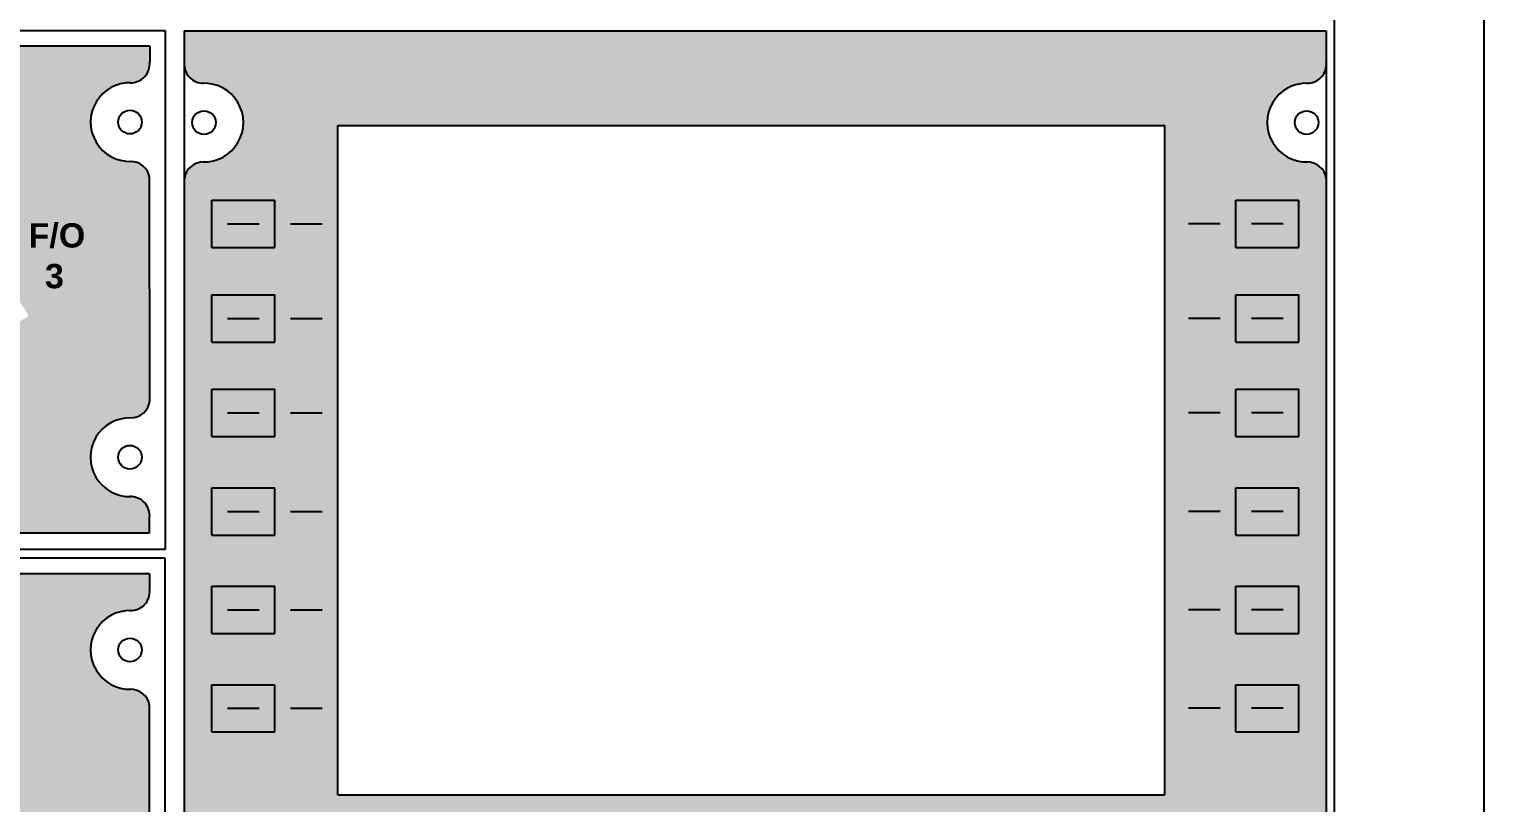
# Model space of a CAD drawing. Header units: millimetres. Extents: x 1492 to 7903, y -55 to 3601.
# Drawn here: x 2613.3 to 2798, y 640.5 to 738.7 of the extents above; entities that cross this region are included whole.
import ezdxf

# ---------------------------------------------------------------- set-up
doc = ezdxf.new("R2010")
doc.units = ezdxf.units.MM
doc.layers.add('CAPA1', color=5, linetype='Continuous')
doc.styles.get("Standard").update_dxf_attribs({"font": 'sanss___.ttf'})

msp = doc.modelspace()

# ---------------------------------------------------------------- hatches: boundary and pattern name
at = {"true_color": 0x6d7c87}
h = msp.add_hatch(color=8, dxfattribs=at)
h.dxf.hatch_style = 1
h.paths.add_polyline_path([(2777.976302627266, 719.6684715549115, 0.3827015764791815), (2775.603647718418, 721.8551461081236, -1.025801776076967), (2775.6036477184, 731.8519022275375, 0.3827015764832412), (2777.976302627268, 734.0385767807655), (2777.976302627268, 738.497768898856), (2632.976302627341, 738.497768898856), (2632.976302627341, 734.0385767807618, 0.3827015764813711), (2635.348957536197, 731.8519022275378, -1.025801776075587), (2635.348957536195, 721.8551461081237, 0.3827015764814203), (2632.976302627341, 719.6684715548984), (2632.976302627244, 536.4977688990327, 0.414213562377224), (2637.976302627315, 531.4977688990327), (2639.976302627295, 531.4977688990468, -0.4142135623757171), (2641.976302627309, 529.497768899043), (2641.976302627288, 518.4977688989306, 0.4142135623737093), (2646.976302627289, 513.4977688989211), (2763.976302627218, 513.4977688989211, 0.4142135623735945), (2768.976302627217, 518.4977688989306), (2768.976302627196, 529.497768899043, -0.4142135623777819), (2770.976302627224, 531.4977688990468), (2772.97630262719, 531.4977688990327, 0.4142135623771899), (2777.976302627261, 536.4977688990322)])
h.paths.add_polyline_path([(2646.776302627304, 638.997768898929), (2659.776302627305, 638.997768898929), (2659.776302627304, 628.997768898929), (2646.776302627304, 628.997768898929)], flags=16)
h.paths.add_polyline_path([(2636.476302627304, 649.4977688989194), (2636.476302627304, 655.4977688989196), (2644.476302627304, 655.497768898921), (2644.476302627304, 649.497768898921)], flags=16)
h.paths.add_polyline_path([(2652.476302627304, 641.4977688989213), (2652.476302627304, 726.4977688989212), (2757.476302627304, 726.4977688989217), (2757.476302627304, 641.4977688989212)], flags=16)
h.paths.add_polyline_path([(2646.776302627304, 623.9977688989293), (2659.776302627304, 623.9977688989294), (2659.776302627304, 613.9977688989293), (2646.776302627304, 613.9977688989293)], flags=16)
h.paths.add_polyline_path([(2636.476302627304, 661.9977688989194), (2636.476302627304, 667.9977688989194), (2644.476302627304, 667.9977688989212), (2644.476302627304, 661.997768898921)], flags=16)
h.paths.add_polyline_path([(2667.276302627305, 638.997768898929), (2680.276302627304, 638.9977688989292), (2680.276302627304, 628.997768898929), (2667.276302627304, 628.997768898929)], flags=16)
h.paths.add_polyline_path([(2646.776302627304, 609.9977688989293), (2659.776302627304, 609.9977688989294), (2659.776302627304, 599.9977688989292), (2646.776302627304, 599.9977688989293)], flags=16)
h.paths.add_polyline_path([(2667.276302627304, 623.9977688989293), (2680.276302627304, 623.9977688989294), (2680.276302627304, 613.9977688989295), (2667.276302627304, 613.9977688989294)], flags=16)
h.paths.add_polyline_path([(2636.476302627304, 674.4977688989196), (2636.476302627304, 680.4977688989194), (2644.476302627304, 680.4977688989212), (2644.476302627304, 674.4977688989212)], flags=16)
h.paths.add_polyline_path([(2667.276302627304, 609.9977688989294), (2680.276302627304, 609.9977688989293), (2680.276302627304, 599.9977688989293), (2667.276302627305, 599.9977688989293)], flags=16)
h.paths.add_polyline_path([(2646.776302627304, 595.9977688989293), (2659.776302627304, 595.9977688989292), (2659.776302627304, 585.9977688989292), (2646.776302627304, 585.9977688989293)], flags=16)
h.paths.add_polyline_path([(2641.276302627305, 594.4977688989195), (2641.276302627305, 550.4977688989194), (2636.276302627305, 550.4977688989197), (2636.276302627305, 594.4977688989196)], flags=16)
h.paths.add_polyline_path([(2673.785046224237, 608.1328284824101), (2674.796873272982, 606.6363498525018), (2674.412305071127, 606.6363498525018), (2674.412305071106, 602.5831832318117), (2673.15778737731, 602.583183231812), (2673.157787377331, 606.6363498525018), (2672.773219175475, 606.6363498525018)], flags=0)
h.paths.add_polyline_path([(2636.476302627304, 686.9977688989194), (2636.476302627304, 692.9977688989194), (2644.476302627304, 692.9977688989212), (2644.476302627304, 686.997768898921)], flags=16)
h.paths.add_polyline_path([(2687.276302627247, 638.997768898929), (2700.276302627304, 638.9977688989289), (2700.276302627304, 628.997768898929), (2687.276302627304, 628.9977688989292)], flags=16)
h.paths.add_polyline_path([(2687.276302627304, 623.9977688989293), (2700.276302627304, 623.9977688989292), (2700.276302627304, 613.9977688989293), (2687.276302627304, 613.9977688989293)], flags=16)
h.paths.add_polyline_path([(2667.276302627305, 595.9977688989292), (2680.276302627304, 595.9977688989293), (2680.276302627304, 585.9977688989292), (2667.276302627304, 585.9977688989292)], flags=16)
h.paths.add_polyline_path([(2673.15104988795, 593.1728572874068), (2674.405567581744, 593.1728572874068), (2674.405567581724, 589.1196906667043), (2674.405567581727, 588.6196906666208), (2674.790135783583, 588.619690666617), (2673.778308734822, 587.1232120367191), (2672.766481686075, 588.6196906666376), (2673.151049887932, 588.6196906666337), (2673.151049887952, 592.6728572873237)], flags=0)
h.paths.add_polyline_path([(2636.476302627304, 698.9977688989194), (2636.476302627304, 704.9977688989194), (2644.476302627304, 704.997768898921), (2644.476302627304, 698.9977688989208)], flags=16)
h.paths.add_polyline_path([(2691.976302627304, 605.9977688989292), (2701.976302627304, 605.9977688989292), (2701.976302627304, 595.997768898929), (2691.976302627304, 595.9977688989292)], flags=16)
h.paths.add_polyline_path([(2655.276302627304, 572.4977688989221, -1), (2645.276302627304, 572.4977688989221, -1)], flags=16)
h.paths.add_polyline_path([(2671.276302627304, 572.4977688989221, -1), (2661.276302627304, 572.4977688989221, -1)], flags=16)
h.paths.add_polyline_path([(2707.776302627223, 638.997768898929), (2720.776302627304, 638.997768898929), (2720.776302627304, 628.997768898929), (2707.776302627304, 628.997768898929)], flags=16)
h.paths.add_polyline_path([(2707.776302627305, 623.9977688989292), (2720.776302627304, 623.9977688989293), (2720.776302627304, 613.9977688989294), (2707.776302627304, 613.9977688989293)], flags=16)
h.paths.add_polyline_path([(2691.976302627304, 590.9977688989292), (2701.976302627304, 590.9977688989294), (2701.976302627304, 580.9977688989293), (2691.976302627304, 580.9977688989292)], flags=16)
h.paths.add_polyline_path([(2636.476302627304, 710.9977688989194), (2636.476302627304, 716.9977688989194), (2644.476302627304, 716.997768898921), (2644.476302627304, 710.997768898921)], flags=16)
h.paths.add_polyline_path([(2686.976302627304, 572.4977688989221, -1), (2676.976302627304, 572.4977688989221, -1)], flags=16)
h.paths.add_polyline_path([(2706.976302627304, 605.9977688989293), (2716.976302627304, 605.9977688989292), (2716.976302627304, 595.9977688989293), (2706.976302627304, 595.9977688989293)], flags=16)
h.paths.add_polyline_path([(2655.276302627304, 557.4977688989221, -1), (2645.276302627304, 557.4977688989221, -1)], flags=16)
h.paths.add_polyline_path([(2671.276302627304, 557.4977688989221, -1), (2661.276302627304, 557.4977688989221, -1)], flags=16)
h.paths.add_polyline_path([(2691.976302627304, 576.7977688989291), (2701.976302627304, 576.7977688989291), (2701.976302627304, 566.797768898929), (2691.976302627304, 566.7977688989291)], flags=16)
h.paths.add_polyline_path([(2706.976302627304, 590.9977688989294), (2716.976302627304, 590.9977688989295), (2716.976302627304, 580.9977688989293), (2706.976302627304, 580.9977688989294)], flags=16)
h.paths.add_polyline_path([(2686.976302627304, 557.4977688989221, -1), (2676.976302627304, 557.4977688989221, -1)], flags=16)
h.paths.add_polyline_path([(2721.976302627304, 605.9977688989292), (2731.976302627304, 605.9977688989292), (2731.976302627304, 595.997768898929), (2721.976302627304, 595.9977688989292)], flags=16)
h.paths.add_polyline_path([(2728.27630262741, 638.9977688989293), (2741.276302627304, 638.9977688989293), (2741.276302627305, 628.9977688989293), (2728.276302627304, 628.9977688989292)], flags=16)
h.paths.add_polyline_path([(2728.276302627304, 623.9977688989293), (2741.276302627305, 623.9977688989293), (2741.276302627304, 613.9977688989294), (2728.276302627304, 613.9977688989293)], flags=16)
h.paths.add_polyline_path([(2655.276302627304, 542.4977688989221, -1), (2645.276302627304, 542.4977688989221, -1)], flags=16)
h.paths.add_polyline_path([(2706.976302627304, 576.7977688989291), (2716.976302627304, 576.7977688989291), (2716.976302627304, 566.7977688989291), (2706.976302627304, 566.797768898929)], flags=16)
h.paths.add_polyline_path([(2691.976302627304, 561.9977688989292), (2701.976302627304, 561.9977688989289), (2701.976302627304, 551.9977688989289), (2691.976302627304, 551.9977688989292)], flags=16)
h.paths.add_polyline_path([(2671.276302627304, 542.4977688989221, -1), (2661.276302627304, 542.4977688989221, -1)], flags=16)
h.paths.add_polyline_path([(2721.976302627304, 590.9977688989295), (2731.976302627304, 590.9977688989295), (2731.976302627304, 580.9977688989293), (2721.976302627304, 580.9977688989293)], flags=16)
h.paths.add_polyline_path([(2686.976302627304, 542.4977688989221, -1), (2676.976302627304, 542.4977688989221, -1)], flags=16)
h.paths.add_polyline_path([(2706.976302627304, 561.9977688989289), (2716.976302627304, 561.9977688989288), (2716.976302627304, 551.9977688989288), (2706.976302627304, 551.9977688989289)], flags=16)
h.paths.add_polyline_path([(2721.976302627304, 576.7977688989291), (2731.976302627304, 576.7977688989291), (2731.976302627304, 566.7977688989292), (2721.976302627304, 566.7977688989291)], flags=16)
h.paths.add_polyline_path([(2737.476302627304, 605.9977688989292), (2747.476302627304, 605.9977688989292), (2747.476302627304, 595.9977688989292), (2737.476302627304, 595.997768898929)], flags=16)
h.paths.add_polyline_path([(2691.976302627304, 547.9977688989292), (2701.976302627304, 547.9977688989292), (2701.976302627304, 537.997768898929), (2691.976302627304, 537.9977688989292)], flags=16)
h.paths.add_polyline_path([(2655.276302627304, 527.4977688989221, -1), (2645.276302627304, 527.4977688989221, -1)], flags=16)
h.paths.add_polyline_path([(2737.476302627304, 590.9977688989295), (2747.476302627304, 590.9977688989294), (2747.476302627304, 580.9977688989292), (2737.476302627304, 580.9977688989293)], flags=16)
h.paths.add_polyline_path([(2671.276302627304, 527.4977688989221, -1), (2661.276302627304, 527.4977688989221, -1)], flags=16)
h.paths.add_polyline_path([(2748.776302627302, 623.9977688989293), (2761.776302627302, 623.9977688989292), (2761.776302627304, 613.9977688989292), (2748.776302627304, 613.9977688989293)], flags=16)
h.paths.add_polyline_path([(2721.976302627304, 561.9977688989289), (2731.976302627304, 561.9977688989289), (2731.976302627304, 551.9977688989288), (2721.976302627304, 551.9977688989288)], flags=16)
h.paths.add_polyline_path([(2706.976302627304, 547.9977688989293), (2716.976302627304, 547.9977688989293), (2716.976302627304, 537.9977688989292), (2706.976302627304, 537.997768898929)], flags=16)
h.paths.add_polyline_path([(2686.976302627304, 527.4977688989221, -1), (2676.976302627304, 527.4977688989221, -1)], flags=16)
h.paths.add_polyline_path([(2737.476302627304, 576.7977688989291), (2747.476302627304, 576.797768898929), (2747.476302627304, 566.7977688989292), (2737.476302627304, 566.7977688989292)], flags=16)
h.paths.add_polyline_path([(2691.976302627304, 533.9977688989292), (2701.976302627304, 533.9977688989292), (2701.976302627304, 523.997768898929), (2691.976302627304, 523.9977688989292)], flags=16)
h.paths.add_polyline_path([(2752.476302627304, 605.9977688989293), (2762.476302627304, 605.9977688989292), (2762.476302627304, 595.9977688989292), (2752.476302627304, 595.9977688989292)], flags=16)
h.paths.add_polyline_path([(2721.976302627304, 547.9977688989293), (2731.976302627304, 547.9977688989292), (2731.976302627304, 537.9977688989289), (2721.976302627304, 537.9977688989292)], flags=16)
h.paths.add_polyline_path([(2752.476302627304, 590.9977688989293), (2762.476302627304, 590.9977688989293), (2762.476302627304, 580.9977688989293), (2752.476302627304, 580.9977688989292)], flags=16)
h.paths.add_polyline_path([(2737.476302627304, 561.9977688989289), (2747.476302627304, 561.9977688989289), (2747.476302627304, 551.9977688989289), (2737.476302627304, 551.9977688989288)], flags=16)
h.paths.add_polyline_path([(2706.976302627304, 533.9977688989292), (2716.976302627304, 533.997768898929), (2716.976302627304, 523.9977688989289), (2706.976302627304, 523.997768898929)], flags=16)
h.paths.add_polyline_path([(2766.476302627304, 649.497768898944), (2766.476302627304, 655.497768898944), (2774.476302627304, 655.4977688989458), (2774.476302627304, 649.4977688989458)], flags=16)
h.paths.add_polyline_path([(2752.476302627304, 576.7977688989292), (2762.476302627304, 576.7977688989291), (2762.476302627304, 566.7977688989291), (2752.476302627304, 566.7977688989291)], flags=16)
h.paths.add_polyline_path([(2766.476302627304, 661.9977688989463), (2766.476302627304, 667.9977688989462), (2774.476302627304, 667.9977688989478), (2774.476302627304, 661.9977688989478)], flags=16)
h.paths.add_polyline_path([(2766.476302627304, 674.4977688989462), (2766.476302627304, 680.4977688989462), (2774.476302627304, 680.4977688989478), (2774.476302627304, 674.4977688989478)], flags=16)
h.paths.add_polyline_path([(2721.976302627304, 533.9977688989293), (2731.976302627304, 533.9977688989293), (2731.976302627304, 523.997768898929), (2721.976302627304, 523.997768898929)], flags=16)
h.paths.add_polyline_path([(2737.476302627304, 547.9977688989292), (2747.476302627304, 547.997768898929), (2747.476302627304, 537.997768898929), (2737.476302627304, 537.9977688989289)], flags=16)
h.paths.add_polyline_path([(2766.476302627304, 686.9977688989214), (2766.476302627304, 692.9977688989462), (2774.476302627304, 692.9977688989476), (2774.476302627304, 686.9977688989478)], flags=16)
h.paths.add_polyline_path([(2752.476302627304, 561.9977688989289), (2762.476302627304, 561.997768898929), (2762.476302627304, 551.997768898929), (2752.476302627304, 551.9977688989289)], flags=16)
h.paths.add_polyline_path([(2768.976302627304, 594.4977688989192), (2773.976302627304, 594.497768898919), (2773.976302627304, 550.4977688989189), (2768.976302627304, 550.4977688989193)], flags=16)
h.paths.add_polyline_path([(2766.476302627304, 698.9977688989462), (2766.476302627304, 704.9977688989464), (2774.476302627305, 704.997768898948), (2774.476302627304, 698.997768898948)], flags=16)
h.paths.add_polyline_path([(2737.476302627304, 533.997768898929), (2747.476302627304, 533.9977688989292), (2747.476302627304, 523.9977688989292), (2737.476302627304, 523.9977688989292)], flags=16)
h.paths.add_polyline_path([(2752.476302627304, 547.997768898929), (2762.476302627304, 547.9977688989292), (2762.476302627304, 537.9977688989292), (2752.476302627304, 537.997768898929)], flags=16)
h.paths.add_polyline_path([(2766.476302627304, 710.9977688989462), (2766.476302627304, 716.9977688989462), (2774.476302627304, 716.9977688989478), (2774.476302627304, 710.9977688989478)], flags=16)
at = {"true_color": 0x000000}
h = msp.add_hatch(color=18, dxfattribs=at)
h.dxf.hatch_style = 1
h.paths.add_polyline_path([(2644.476302627304, 655.497768898921), (2636.476302627304, 655.4977688989196), (2636.476302627304, 649.4977688989194), (2644.476302627304, 649.497768898921)])
h.paths.add_polyline_path([(2644.476302627304, 667.9977688989212), (2636.476302627304, 667.9977688989194), (2636.476302627304, 661.9977688989194), (2644.476302627304, 661.997768898921)])
h.paths.add_polyline_path([(2644.476302627304, 680.4977688989212), (2636.476302627304, 680.4977688989194), (2636.476302627304, 674.4977688989196), (2644.476302627304, 674.4977688989212)])
h.paths.add_polyline_path([(2644.476302627304, 692.9977688989212), (2636.476302627304, 692.9977688989194), (2636.476302627304, 686.9977688989194), (2644.476302627304, 686.997768898921)])
h.paths.add_polyline_path([(2644.476302627304, 704.997768898921), (2636.476302627304, 704.9977688989194), (2636.476302627304, 698.9977688989194), (2644.476302627304, 698.9977688989208)])
h.paths.add_polyline_path([(2644.476302627304, 716.997768898921), (2636.476302627304, 716.9977688989194), (2636.476302627304, 710.9977688989194), (2644.476302627304, 710.997768898921)])
h.paths.add_polyline_path([(2774.476302627304, 716.9977688989478), (2766.476302627304, 716.9977688989462), (2766.476302627304, 710.9977688989462), (2774.476302627304, 710.9977688989478)])
h.paths.add_polyline_path([(2774.476302627305, 704.997768898948), (2766.476302627304, 704.9977688989464), (2766.476302627304, 698.9977688989462), (2774.476302627304, 698.997768898948)])
h.paths.add_polyline_path([(2774.476302627304, 692.9977688989476), (2766.476302627304, 692.9977688989462), (2766.476302627304, 686.9977688989462), (2774.476302627304, 686.9977688989478)])
h.paths.add_polyline_path([(2774.476302627304, 680.4977688989478), (2766.476302627304, 680.4977688989462), (2766.476302627304, 674.4977688989462), (2774.476302627304, 674.4977688989478)])
h.paths.add_polyline_path([(2774.476302627304, 667.9977688989478), (2766.476302627304, 667.9977688989462), (2766.476302627304, 661.9977688989462), (2774.476302627304, 661.9977688989478)])
h.paths.add_polyline_path([(2774.476302627304, 655.4977688989458), (2766.476302627304, 655.497768898944), (2766.476302627304, 649.497768898944), (2774.476302627304, 649.4977688989458)])
at = {"true_color": 0x6d7c87}
h = msp.add_hatch(color=8, dxfattribs=at)
h.dxf.hatch_style = 1
h.paths.add_polyline_path([(2626.204771440279, 664.9102385615117, 0.4383019586967161), (2628.577426349123, 667.5561052328297), (2628.577426349123, 669.5561052328297), (2412.557674838392, 669.5561052328297), (2412.557674838392, 667.5561052328297, 0.438301958697792), (2414.930329747245, 664.9102385615116, -1.025801776075908), (2414.930329747247, 654.9134824420975, 0.3718011963217382), (2412.56818829751, 652.8184366564204), (2412.556512803853, 624.5922482365543, 0.3890021089612855), (2414.930600048608, 622.3495472557001, -1.027097391544816), (2414.943213537677, 612.3531284202664, 0.4383019586980866), (2412.570558628822, 609.7072617489483), (2412.570558628822, 607.7072617489483), (2628.569826174965, 607.7072617489483), (2628.569826174965, 609.7072617489482, 0.4383019586987546), (2626.197171266105, 612.3531284202663, -1.02709739154327), (2626.209784755179, 622.3495472557003, 0.3890021089611916), (2628.583871999934, 624.5922482365539), (2628.566912890005, 652.8184366564203, 0.3718011963227195), (2626.204771440259, 654.9134824420972, -1.025801776074089)])
h.paths.add_polyline_path([(2476.979231319467, 650.6501197515364), (2490.979231319467, 650.6501197515365), (2490.979231319466, 640.6501197515364), (2476.979231319466, 640.6501197515364)], flags=16)
h.paths.add_polyline_path([(2472.586683104358, 667.0914050464033, -1), (2475.586683104358, 667.0914050464033, -1)], flags=16)
h.paths.add_polyline_path([(2489.308787844508, 649.4772611527242), (2489.308787844508, 648.7175490246209), (2478.484925127304, 648.7175490246209), (2478.484925127304, 649.4772611527242)], flags=0)
h.paths.add_polyline_path([(2489.296722969673, 648.3409579178879), (2489.296722969673, 647.5812457897846), (2478.47286025247, 647.5812457897846), (2478.47286025247, 648.3409579178879)], flags=0)
h.paths.add_polyline_path([(2489.296722969673, 647.2492150447051), (2489.296722969673, 646.4895029166019), (2478.47286025247, 646.4895029166019), (2478.47286025247, 647.2492150447051)], flags=0)
h.paths.add_polyline_path([(2453.977167417435, 644.9784309949468), (2455.139425206447, 644.5370633761335), (2452.360037637324, 642.6733985382783), (2451.780159943229, 645.9691509178032), (2452.726748707243, 645.5200061637069, 1.468759425453753), (2432.459179779119, 642.7476000949359), (2431.285886632251, 642.0894092054444, -1.483556563852557)], flags=16)
h.paths.add_polyline_path([(2476.979231319467, 637.7344754506458), (2490.979231319467, 637.7344754506458), (2490.979231319467, 627.734475450646), (2476.979231319467, 627.734475450646)], flags=16)
h.paths.add_polyline_path([(2489.387584428128, 636.7410269927623), (2489.387584428128, 635.981314864659), (2478.563721710925, 635.981314864659), (2478.563721710925, 636.7410269927623)], flags=0)
h.paths.add_polyline_path([(2489.375519553294, 635.604723757926), (2489.375519553294, 634.8450116298227), (2478.551656836091, 634.8450116298227), (2478.551656836091, 635.604723757926)], flags=0)
h.paths.add_polyline_path([(2493.573180496531, 665.7980970375311), (2507.573180496531, 665.7980970375311), (2507.573180496531, 655.7980970375311), (2493.57318049653, 655.798097037531)], flags=16)
h.paths.add_polyline_path([(2489.375519553294, 634.5129808847432), (2489.375519553294, 633.75326875664), (2478.551656836091, 633.75326875664), (2478.551656836091, 634.5129808847432)], flags=0)
h.paths.add_polyline_path([(2493.573180496531, 650.6501197515365), (2507.573180496531, 650.6501197515365), (2507.573180496531, 640.6501197515365), (2493.57318049653, 640.6501197515364)], flags=16)
h.paths.add_polyline_path([(2505.900887665754, 649.4399873910916), (2505.900887665754, 648.6802752629883), (2495.07702494855, 648.6802752629883), (2495.07702494855, 649.4399873910916)], flags=0)
h.paths.add_polyline_path([(2505.888822790919, 648.3036841562553), (2505.888822790919, 647.543972028152), (2495.064960073716, 647.543972028152), (2495.064960073716, 648.3036841562553)], flags=0)
h.paths.add_polyline_path([(2505.888822790919, 647.2119412830725), (2505.888822790919, 646.4522291549692), (2495.064960073716, 646.4522291549692), (2495.064960073716, 647.2119412830725)], flags=0)
h.paths.add_polyline_path([(2443.380768144999, 648.1260720247432, -1), (2440.712953323038, 648.1260720247432, -1)], flags=16)
h.paths.add_polyline_path([(2493.57318049653, 637.7344754506457), (2507.573180496531, 637.7344754506457), (2507.573180496531, 627.734475450646), (2493.57318049653, 627.734475450646)], flags=16)
h.paths.add_polyline_path([(2505.979684249374, 636.7037532311297), (2505.979684249374, 635.9440411030264), (2495.155821532171, 635.9440411030264), (2495.155821532171, 636.7037532311297)], flags=0)
h.paths.add_polyline_path([(2505.96761937454, 635.5674499962934), (2505.96761937454, 634.8077378681901), (2495.143756657337, 634.8077378681901), (2495.143756657337, 635.5674499962934)], flags=0)
h.paths.add_polyline_path([(2505.96761937454, 634.4757071231106), (2505.96761937454, 633.7159949950073), (2495.143756657337, 633.7159949950073), (2495.143756657337, 634.4757071231106)], flags=0)
h.paths.add_polyline_path([(2453.977167417435, 616.2497829650356), (2455.139425206447, 615.808415346222), (2452.360037637324, 613.9447505083671), (2451.780159943229, 617.2405028878919), (2452.726748707243, 616.7913581337956, 1.468759425453753), (2432.459179779119, 614.0189520650247), (2431.285886632251, 613.3607611755331, -1.483556563852557)], flags=16)
h.paths.add_polyline_path([(2476.979231319467, 623.2243078195337), (2490.979231319467, 623.2243078195337), (2490.979231319467, 613.2243078195337), (2476.979231319466, 613.2243078195337)], flags=16)
h.paths.add_polyline_path([(2489.296143583037, 621.9311665944078), (2489.296143583037, 621.1714544663046), (2478.472280865833, 621.1714544663046), (2478.472280865833, 621.9311665944078)], flags=0)
h.paths.add_polyline_path([(2489.284078708202, 620.7948633595715), (2489.284078708202, 620.0351512314683), (2478.460215990999, 620.0351512314683), (2478.460215990999, 620.7948633595715)], flags=0)
h.paths.add_polyline_path([(2489.284078708202, 619.7031204863888), (2489.284078708202, 618.9434083582855), (2478.460215990999, 618.9434083582855), (2478.460215990999, 619.7031204863888)], flags=0)
h.paths.add_polyline_path([(2509.848015637418, 650.6501197515365), (2523.848015637418, 650.6501197515365), (2523.848015637418, 640.6501197515365), (2509.848015637418, 640.6501197515365)], flags=16)
h.paths.add_polyline_path([(2522.160555879469, 649.321566128092), (2522.160555879469, 648.5618539999887), (2511.336693162266, 648.5618539999887), (2511.336693162266, 649.321566128092)], flags=0)
h.paths.add_polyline_path([(2522.148491004635, 648.1852628932556), (2522.148491004635, 647.4255507651524), (2511.324628287432, 647.4255507651524), (2511.324628287432, 648.1852628932556)], flags=0)
h.paths.add_polyline_path([(2522.148491004635, 647.0935200200729), (2522.148491004635, 646.3338078919696), (2511.324628287432, 646.3338078919696), (2511.324628287432, 647.0935200200729)], flags=0)
h.paths.add_polyline_path([(2509.848015637417, 637.7344754506458), (2523.848015637418, 637.7344754506457), (2523.848015637418, 627.734475450646), (2509.848015637418, 627.7344754506458)], flags=16)
h.paths.add_polyline_path([(2443.380768144999, 619.3974239948319, -1), (2440.712953323038, 619.3974239948319, -1)], flags=16)
h.paths.add_polyline_path([(2475.586683104358, 610.1719619353747, -1), (2472.586683104358, 610.1719619353747, -1)], flags=16)
h.paths.add_polyline_path([(2522.23935246309, 636.58533196813), (2522.23935246309, 635.8256198400268), (2511.415489745887, 635.8256198400268), (2511.415489745887, 636.58533196813)], flags=0)
h.paths.add_polyline_path([(2522.227287588255, 635.4490287332937), (2522.227287588255, 634.6893166051905), (2511.403424871052, 634.6893166051905), (2511.403424871052, 635.4490287332937)], flags=0)
h.paths.add_polyline_path([(2522.227287588255, 634.357285860111), (2522.227287588255, 633.5975737320077), (2511.403424871052, 633.5975737320077), (2511.403424871052, 634.357285860111)], flags=0)
h.paths.add_polyline_path([(2509.848015637418, 623.2243078195337), (2523.848015637418, 623.2243078195337), (2523.848015637418, 613.2243078195337), (2509.848015637418, 613.2243078195337)], flags=16)
h.paths.add_polyline_path([(2522.147911617998, 621.7754715697756), (2522.147911617998, 621.0157594416723), (2511.324048900795, 621.0157594416723), (2511.324048900795, 621.7754715697756)], flags=0)
h.paths.add_polyline_path([(2522.135846743164, 620.6391683349393), (2522.135846743164, 619.879456206836), (2511.311984025961, 619.879456206836), (2511.311984025961, 620.6391683349393)], flags=0)
h.paths.add_polyline_path([(2522.135846743164, 619.5474254617566), (2522.135846743164, 618.7877133336533), (2511.311984025961, 618.7877133336533), (2511.311984025961, 619.5474254617566)], flags=0)
h.paths.add_polyline_path([(2526.441964814482, 650.6501197515365), (2540.441964814482, 650.6501197515365), (2540.441964814483, 640.6501197515364), (2526.441964814482, 640.6501197515364)], flags=16)
h.paths.add_polyline_path([(2538.752655700715, 649.2842923664593), (2538.752655700715, 648.5245802383561), (2527.928792983512, 648.5245802383561), (2527.928792983512, 649.2842923664593)], flags=0)
h.paths.add_polyline_path([(2538.740590825881, 648.147989131623), (2538.740590825881, 647.3882770035198), (2527.916728108677, 647.3882770035198), (2527.916728108677, 648.147989131623)], flags=0)
h.paths.add_polyline_path([(2538.740590825881, 647.0562462584403), (2538.740590825881, 646.296534130337), (2527.916728108677, 646.296534130337), (2527.916728108677, 647.0562462584403)], flags=0)
h.paths.add_polyline_path([(2526.441964814482, 637.7344754506458), (2540.441964814483, 637.7344754506457), (2540.441964814483, 627.734475450646), (2526.441964814482, 627.734475450646)], flags=16)
h.paths.add_polyline_path([(2538.831452284336, 636.5480582064974), (2538.831452284336, 635.7883460783942), (2528.007589567133, 635.7883460783942), (2528.007589567133, 636.5480582064974)], flags=0)
h.paths.add_polyline_path([(2538.819387409501, 635.4117549716611), (2538.819387409501, 634.6520428435579), (2527.995524692298, 634.6520428435579), (2527.995524692298, 635.4117549716611)], flags=0)
h.paths.add_polyline_path([(2538.819387409501, 634.3200120984784), (2538.819387409501, 633.5602999703751), (2527.995524692298, 633.5602999703751), (2527.995524692298, 634.3200120984784)], flags=0)
h.paths.add_polyline_path([(2533.537537062781, 667.0914050464033, -1), (2536.537537062781, 667.0914050464033, -1)], flags=16)
h.paths.add_polyline_path([(2526.441964814483, 623.2243078195337), (2540.441964814483, 623.2243078195337), (2540.441964814482, 613.2243078195337), (2526.441964814483, 613.2243078195338)], flags=16)
h.paths.add_polyline_path([(2538.740011439244, 621.738197808143), (2538.740011439244, 620.9784856800397), (2527.916148722041, 620.9784856800397), (2527.916148722041, 621.738197808143)], flags=0)
h.paths.add_polyline_path([(2538.72794656441, 620.6018945733067), (2538.72794656441, 619.8421824452034), (2527.904083847206, 619.8421824452034), (2527.904083847206, 620.6018945733067)], flags=0)
h.paths.add_polyline_path([(2538.72794656441, 619.510151700124), (2538.72794656441, 618.7504395720207), (2527.904083847206, 618.7504395720207), (2527.904083847206, 619.510151700124)], flags=0)
h.paths.add_polyline_path([(2542.716801333648, 665.7980970375312), (2556.716801333649, 665.7980970375311), (2556.716801333649, 655.798097037531), (2542.716801333648, 655.7980970375311)], flags=16)
h.paths.add_polyline_path([(2542.55724362642, 650.6501197515366), (2556.557243626421, 650.6501197515365), (2556.557243626421, 640.6501197515364), (2542.55724362642, 640.6501197515365)], flags=16)
h.paths.add_polyline_path([(2554.911953698698, 649.2651930667944), (2554.911953698698, 648.5054809386911), (2544.088090981495, 648.5054809386911), (2544.088090981495, 649.2651930667944)], flags=0)
h.paths.add_polyline_path([(2554.899888823864, 648.1288898319581), (2554.899888823864, 647.3691777038548), (2544.076026106661, 647.3691777038548), (2544.076026106661, 648.1288898319581)], flags=0)
h.paths.add_polyline_path([(2554.899888823864, 647.0371469587753), (2554.899888823864, 646.2774348306721), (2544.076026106661, 646.2774348306721), (2544.076026106661, 647.0371469587753)], flags=0)
h.paths.add_polyline_path([(2542.55724362642, 637.734475450646), (2556.557243626421, 637.7344754506458), (2556.557243626421, 627.734475450646), (2542.55724362642, 627.734475450646)], flags=16)
h.paths.add_polyline_path([(2554.990750282319, 636.5289589068325), (2554.990750282319, 635.7692467787292), (2544.166887565116, 635.7692467787292), (2544.166887565116, 636.5289589068325)], flags=0)
h.paths.add_polyline_path([(2554.978685407485, 635.3926556719962), (2554.978685407485, 634.6329435438929), (2544.154822690281, 634.6329435438929), (2544.154822690281, 635.3926556719962)], flags=0)
h.paths.add_polyline_path([(2554.978685407485, 634.3009127988134), (2554.978685407485, 633.5412006707102), (2544.154822690281, 633.5412006707102), (2544.154822690281, 634.3009127988134)], flags=0)
h.paths.add_polyline_path([(2536.537537062781, 610.1719619353747, -1), (2533.537537062781, 610.1719619353747, -1)], flags=16)
h.paths.add_polyline_path([(2558.991636474535, 650.6501197515364), (2572.991636474535, 650.6501197515364), (2572.991636474535, 640.6501197515364), (2558.991636474535, 640.6501197515363)], flags=16)
h.paths.add_polyline_path([(2571.504053519944, 649.2279193051618), (2571.504053519944, 648.4682071770585), (2560.680190802741, 648.4682071770585), (2560.680190802741, 649.2279193051618)], flags=0)
h.paths.add_polyline_path([(2558.991636474535, 637.7344754506458), (2572.991636474535, 637.7344754506458), (2572.991636474535, 627.7344754506458), (2558.991636474535, 627.734475450646)], flags=16)
h.paths.add_polyline_path([(2571.49198864511, 648.0916160703255), (2571.49198864511, 647.3319039422222), (2560.668125927907, 647.3319039422222), (2560.668125927907, 648.0916160703255)], flags=0)
h.paths.add_polyline_path([(2571.49198864511, 646.9998731971427), (2571.49198864511, 646.2401610690395), (2560.668125927907, 646.2401610690395), (2560.668125927907, 646.9998731971427)], flags=0)
h.paths.add_polyline_path([(2571.582850103565, 636.4916851451999), (2571.582850103565, 635.7319730170966), (2560.758987386362, 635.7319730170966), (2560.758987386362, 636.4916851451999)], flags=0)
h.paths.add_polyline_path([(2571.570785228731, 635.3553819103636), (2571.570785228731, 634.5956697822603), (2560.746922511527, 634.5956697822603), (2560.746922511527, 635.3553819103636)], flags=0)
h.paths.add_polyline_path([(2571.570785228731, 634.2636390371808), (2571.570785228731, 633.5039269090776), (2560.746922511527, 633.5039269090776), (2560.746922511527, 634.2636390371808)], flags=0)
h.paths.add_polyline_path([(2558.991636474535, 623.2243078195337), (2572.991636474535, 623.2243078195337), (2572.991636474535, 613.2243078195337), (2558.991636474535, 613.2243078195337)], flags=16)
h.paths.add_polyline_path([(2571.491409258473, 621.6818247468455), (2571.491409258473, 620.9221126187422), (2560.66754654127, 620.9221126187422), (2560.66754654127, 621.6818247468455)], flags=0)
h.paths.add_polyline_path([(2571.479344383639, 620.5455215120091), (2571.479344383639, 619.7858093839059), (2560.655481666436, 619.7858093839059), (2560.655481666436, 620.5455215120091)], flags=0)
h.paths.add_polyline_path([(2571.479344383639, 619.4537786388264), (2571.479344383639, 618.6940665107231), (2560.655481666436, 618.6940665107231), (2560.655481666436, 619.4537786388264)], flags=0)
h.paths.add_polyline_path([(2597.647947350153, 667.0914050464033, -1), (2594.647947350153, 667.0914050464033, -1)], flags=16)
h.paths.add_polyline_path([(2597.647947350153, 610.1719619353747, -1), (2594.647947350153, 610.1719619353747, -1)], flags=16)
h.paths.add_polyline_path([(2480.177871751971, 614.4044096866661), (2487.81141084662, 614.4044096866661), (2487.81141084662, 619.2173726496292), (2480.177871751971, 619.2173726496292)], flags=8)
h.paths.add_polyline_path([(2529.563307578948, 614.4044096866661), (2537.196846673598, 614.4044096866661), (2537.196846673598, 619.2173726496292), (2529.563307578948, 619.2173726496292)], flags=8)
h.paths.add_polyline_path([(2513.218603943722, 614.4059871900954), (2520.505092283913, 614.4059871900954), (2520.505092283913, 619.2189501530585), (2513.218603943722, 619.2189501530585)], flags=8)
h.paths.add_polyline_path([(2562.373267304844, 628.8988022834848), (2569.656600638177, 628.8988022834848), (2569.656600638177, 633.7117652464478), (2562.373267304844, 633.7117652464478)], flags=8)
h.paths.add_polyline_path([(2544.460753743424, 628.9145773177784), (2554.54888817415, 628.9145773177784), (2554.54888817415, 633.7275402807414), (2544.460753743424, 633.7275402807414)], flags=8)
h.paths.add_polyline_path([(2527.214404972638, 628.8988022834848), (2539.757134739441, 628.8988022834848), (2539.757134739441, 633.7117652464478), (2527.214404972638, 633.7117652464478)], flags=8)
h.paths.add_polyline_path([(2511.503857716013, 628.9145773177784), (2522.118878292144, 628.9145773177784), (2522.118878292144, 633.7275402807414), (2511.503857716013, 633.7275402807414)], flags=8)
h.paths.add_polyline_path([(2495.36311036662, 628.9145773177784), (2505.801450558664, 628.9145773177784), (2505.801450558664, 633.7275402807414), (2495.36311036662, 633.7275402807414)], flags=8)
h.paths.add_polyline_path([(2480.15420920053, 628.93508486236), (2487.964428679268, 628.93508486236), (2487.964428679268, 633.748047825323), (2480.15420920053, 633.748047825323)], flags=8)
h.paths.add_polyline_path([(2561.245352352855, 641.8507291632504), (2570.633075260948, 641.8507291632504), (2570.633075260948, 646.6636921262135), (2561.245352352855, 646.6636921262135)], flags=8)
h.paths.add_polyline_path([(2545.623373770859, 641.8144465843752), (2553.433593249596, 641.8144465843752), (2553.433593249596, 646.6274095473383), (2545.623373770859, 646.6274095473383)], flags=8)
h.paths.add_polyline_path([(2528.605762997328, 641.8302216186688), (2538.170166289509, 641.8302216186688), (2538.170166289509, 646.6431845816319), (2528.605762997328, 646.6431845816319)], flags=8)
h.paths.add_polyline_path([(2562.190276907039, 614.4044096866661), (2569.823816001689, 614.4044096866661), (2569.823816001689, 619.2173726496292), (2562.190276907039, 619.2173726496292)], flags=8)
h.paths.add_polyline_path([(2510.871278840841, 641.8317991220981), (2522.716752091869, 641.8317991220981), (2522.716752091869, 646.6447620850612), (2510.871278840841, 646.6447620850612)], flags=8)
h.paths.add_polyline_path([(2479.926082096421, 641.8111627135518), (2487.736301575159, 641.8111627135518), (2487.736301575159, 646.6241256765148), (2479.926082096421, 646.6241256765148)], flags=8)
h.paths.add_polyline_path([(2544.450560119446, 656.6441932836697), (2554.754812519995, 656.6441932836697), (2554.754812519995, 665.3283496622706), (2544.450560119446, 665.3283496622706)], flags=8)
h.paths.add_polyline_path([(2494.550401356142, 641.8019355089605), (2506.392719600311, 641.8019355089605), (2506.392719600311, 646.6148984719235), (2494.550401356142, 646.6148984719235)], flags=8)
h.paths.add_polyline_path([(2493.836138046692, 656.8478534458199), (2507.255959720217, 656.8478534458199), (2507.255959720217, 665.5320098244208), (2493.836138046692, 665.5320098244208)], flags=8)
at = {"layer": 'CAPA1', "true_color": 0x6d7d88}
h = msp.add_hatch(color=8, dxfattribs=at)
h.dxf.hatch_style = 1
edge = h.paths.add_edge_path()
edge.add_arc((2626.174505385508, 734.3302514442234), 2.416494692558973, 270.7802789486739, 365.4520120416302)
edge.add_line((2628.580068157259, 734.5598475032704), (2628.580068157259, 736.5598475032704))
edge.add_line((2628.580068157259, 736.5598475032704), (2412.560316646528, 736.5598475032704))
edge.add_line((2412.560316646528, 736.5598475032704), (2412.560316646528, 734.5598475032704))
edge.add_arc((2414.96587941828, 734.3302514442237), 2.416494692559294, 174.5479879583763, 269.2197210510458)
edge.add_arc((2415.060316646528, 726.9156027722452), 5.000000000000004, -91.45942506295762, 91.4594250629732, ccw=False)
edge.add_arc((2414.96587941828, 719.5009541002667), 2.416494692559229, 90.78027894892186, 172.3610567191815)
edge.add_line((2412.570830105646, 719.822178926861), (2412.556512803853, 691.6119036272792))
edge.add_arc((2414.966769297133, 691.7854266394826), 2.416494692558808, 184.1178242002685, 269.1423847606445)
edge.add_arc((2415.070558628824, 684.3711618706984), 5.000000000000001, -91.4594250629628, 91.60401670455809, ccw=False)
edge.add_arc((2414.976121400573, 676.9565131987204), 2.416494692558755, 90.78027894888965, 185.4520120416382)
edge.add_line((2412.570558628822, 676.7269171396731), (2412.570558628822, 674.7269171396732))
edge.add_line((2412.570558628822, 674.7269171396732), (2628.569826174965, 674.7269171396732))
edge.add_line((2628.569826174965, 674.7269171396732), (2628.569826174965, 676.7269171396731))
edge.add_arc((2626.164263403213, 676.9565131987193), 2.416494692559704, 354.547987958388, 449.2197210511645)
edge.add_arc((2626.069826174965, 684.3711618706984), 4.999999999999956, 88.39598329544702, 271.4594250629002, ccw=False)
edge.add_arc((2626.173615506654, 691.7854266394826), 2.416494692558919, 270.8576152393987, 355.8821757997234)
edge.add_line((2628.583871999934, 691.6119036272788), (2628.569554698141, 719.8221789268609))
edge.add_arc((2626.174505385507, 719.5009541002681), 2.416494692559039, 7.638943280781107, 89.2197210503448)
edge.add_arc((2626.08006815725, 726.9156027722449), 4.999999999999942, 88.54057493706341, 271.4594250634059, ccw=False)
edge = h.paths.add_edge_path(flags=16)
edge.add_line((2455.175674813977, 702.8623640864877), (2457.032484614569, 703.9472579944614))
edge.add_arc((2442.814613675564, 694.5124944832944), 17.06348781901987, 27.025996366993525, 33.567648614812185, ccw=False)
edge.add_line((2458.014776250679, 702.2660532945703), (2455.364335692487, 700.7174580565908))
edge.add_arc((2442.814613675563, 694.512494483294), 13.99989627275852, 26.30918935322731, 153.6081033528892)
edge.add_line((2430.273861686142, 700.7355672924303), (2427.625659308406, 702.2879868652761))
edge.add_arc((2442.814613675564, 694.512494483297), 17.06348781901958, 146.3496440913152, 152.891296339134, ccw=False)
edge.add_line((2428.610376763775, 703.9677718617562), (2430.465618570173, 702.8801987529836))
edge.add_arc((2442.814613675564, 694.512494483294), 14.91697539241604, 93.73697381966792, 145.8783530220466, ccw=False)
edge.add_line((2441.842380940664, 709.3977529078943), (2441.842573990293, 711.5482731681715))
edge.add_arc((2442.814613675563, 694.5124944832926), 17.06348781902207, 86.72403050259072, 93.26568275040762, ccw=False)
edge.add_line((2443.789711908047, 711.5480983759323), (2443.789518858418, 709.3975781156552))
edge.add_arc((2442.814613675564, 694.5124944832941), 14.9169753924159, 34.038939684071295, 86.25273943333201, ccw=False)
edge = h.paths.add_edge_path(flags=16)
edge.add_line((2480.831374366619, 703.967771861756), (2482.686616173017, 702.8801987529836))
edge.add_arc((2495.035611278408, 694.5124944832941), 14.91697539241598, 93.73697381967139, 145.878353022047, ccw=False)
edge.add_line((2494.063378543508, 709.3977529078943), (2494.063571593136, 711.5482731681715))
edge.add_arc((2495.035611278407, 694.5124944832926), 17.06348781902207, 86.72403050259072, 93.26568275040762, ccw=False)
edge.add_line((2496.01070951089, 711.5480983759323), (2496.010516461262, 709.3975781156552))
edge.add_arc((2495.035611278408, 694.512494483294), 14.91697539241596, 34.03893968407158, 86.25273943333548, ccw=False)
edge.add_line((2507.396672416822, 702.8623640864877), (2509.253482217413, 703.9472579944614))
edge.add_arc((2495.035611278408, 694.5124944832944), 17.06348781901987, 27.025996366993525, 33.567648614812185, ccw=False)
edge.add_line((2510.235773853523, 702.2660532945703), (2507.585333295331, 700.7174580565912))
edge.add_arc((2495.035611278407, 694.5124944832938), 13.99989627275878, 26.3091893532294, 153.6081033528888)
edge.add_line((2482.494859288986, 700.7355672924303), (2479.84665691125, 702.2879868652758))
edge.add_arc((2495.035611278408, 694.5124944832971), 17.06348781901937, 146.3496440913162, 152.8912963391354, ccw=False)
edge = h.paths.add_edge_path(flags=16)
edge.add_arc((2442.814613675564, 694.5124944832938), 1.367515426672981, 0, 360)
edge = h.paths.add_edge_path(flags=16)
edge.add_arc((2495.035611278408, 694.5124944832938), 1.367515426672981, 0, 360)
edge = h.paths.add_edge_path(flags=16)
edge.add_arc((2548.232329733012, 694.512494483297), 17.06348781901882, 146.3496440913135, 152.8912963391322, ccw=False)
edge.add_line((2534.028092821224, 703.9677718617562), (2535.883334627622, 702.8801987529836))
edge.add_arc((2548.232329733013, 694.512494483294), 14.91697539241604, 93.73697381966792, 145.8783530220466, ccw=False)
edge.add_line((2547.260096998114, 709.3977529078943), (2547.260290047742, 711.5482731681715))
edge.add_arc((2548.232329733012, 694.5124944832926), 17.06348781902207, 86.72403050259072, 93.26568275040762, ccw=False)
edge.add_line((2549.207427965496, 711.5480983759323), (2549.207234915868, 709.3975781156552))
edge.add_arc((2548.232329733013, 694.5124944832941), 14.9169753924159, 34.038939684071295, 86.25273943333201, ccw=False)
edge.add_line((2560.593390871426, 702.8623640864877), (2562.450200672018, 703.9472579944614))
edge.add_arc((2548.232329733014, 694.5124944832944), 17.06348781901987, 27.025996366993525, 33.567648614812185, ccw=False)
edge.add_line((2563.432492308129, 702.2660532945703), (2560.782051749936, 700.7174580565908))
edge.add_arc((2548.232329733012, 694.512494483294), 13.99989627275852, 26.30918935322731, 153.6081033528892)
edge.add_line((2535.691577743591, 700.7355672924303), (2533.043375365855, 702.2879868652763))
edge = h.paths.add_edge_path(flags=16)
edge.add_arc((2548.232329733013, 694.5124944832938), 1.367515426672981, 0, 360)
edge = h.paths.add_edge_path(flags=16)
edge.add_arc((2597.992387174067, 694.512494483297), 17.06348781901882, 146.3496440913135, 152.8912963391322, ccw=False)
edge.add_line((2583.788150262279, 703.9677718617562), (2585.643392068676, 702.8801987529836))
edge.add_arc((2597.992387174067, 694.5124944832941), 14.91697539241598, 93.73697381967139, 145.878353022047, ccw=False)
edge.add_line((2597.020154439167, 709.3977529078943), (2597.020347488796, 711.5482731681715))
edge.add_arc((2597.992387174067, 694.5124944832926), 17.06348781902207, 86.72403050259072, 93.26568275040762, ccw=False)
edge.add_line((2598.96748540655, 711.5480983759323), (2598.967292356922, 709.3975781156552))
edge.add_arc((2597.992387174067, 694.5124944832941), 14.9169753924159, 34.038939684071295, 86.25273943333201, ccw=False)
edge.add_line((2610.353448312481, 702.8623640864877), (2612.210258113073, 703.9472579944614))
edge.add_arc((2597.992387174068, 694.5124944832924), 17.063487819021, 27.025996367000914, 33.56764861481798, ccw=False)
edge.add_line((2613.192549749183, 702.2660532945707), (2610.54210919099, 700.7174580565908))
edge.add_arc((2597.992387174067, 694.512494483294), 13.99989627275852, 26.30918935322731, 153.6081033528892)
edge.add_line((2585.451635184646, 700.7355672924303), (2582.803432806909, 702.2879868652763))
edge = h.paths.add_edge_path(flags=16)
edge.add_arc((2597.992387174067, 694.5124944832938), 1.367515426672981, 0, 360)

# ---------------------------------------------------------------- linework, layer by layer
at = {"color": 18, "true_color": 0x000000}
for p, q in [((2778.983562695995, 741.8088413534972), (2778.983562695995, 230.2193822245869)), ((2797.983562695995, 741.8088413534972), (2797.983562695995, 230.219382224587)), ((2410.569295973033, 738.5598475032704), (2630.560006882488, 738.5598475032704)), ((2630.560006882488, 738.5598475032704), (2630.560006882488, 672.6608512791785)), ((2632.976302627341, 738.497768898856), (2777.976302627268, 738.497768898856)), ((2632.976302627341, 738.497768898856), (2632.976302627341, 513.4977688989184)), ((2777.976302627268, 738.497768898941), (2777.976302627242, 513.4977688989468)), ((2628.580068157259, 736.5598475032704), (2412.580800611117, 736.5598475032704)), ((2628.580068157259, 736.5598475032704), (2628.580068157259, 734.5598475032704)), ((2652.476302627304, 726.4977688989212), (2757.476302627304, 726.4977688989217)), ((2652.476302627304, 641.4977688989213), (2652.476302627304, 726.4977688989212)), ((2757.476302627304, 641.4977688989213), (2757.476302627304, 726.4977688989212)), ((2628.583871999934, 691.6119036272792), (2628.569554698141, 719.8221789268613)), ((2636.476302627304, 710.9977688989196), (2636.476302627304, 716.9977688989196)), ((2636.476302627304, 716.9977688989194), (2644.476302627304, 716.997768898921)), ((2644.476302627304, 710.9977688989212), (2644.476302627304, 716.997768898921)), ((2766.476302627304, 710.9977688989462), (2766.476302627304, 716.9977688989462)), ((2766.476302627304, 716.9977688989462), (2774.476302627304, 716.9977688989478)), ((2774.476302627304, 710.9977688989478), (2774.476302627304, 716.9977688989478)), ((2636.476302627304, 710.9977688989194), (2644.476302627304, 710.997768898921)), ((2766.476302627304, 710.9977688989462), (2774.476302627304, 710.9977688989478)), ((2636.476302627304, 698.9977688989194), (2636.476302627304, 704.9977688989196)), ((2636.476302627304, 704.9977688989194), (2644.476302627304, 704.997768898921)), ((2644.476302627304, 698.9977688989212), (2644.476302627304, 704.9977688989212)), ((2766.476302627304, 698.9977688989462), (2766.476302627304, 704.9977688989464)), ((2766.476302627304, 704.9977688989464), (2774.476302627305, 704.997768898948)), ((2774.476302627304, 698.997768898948), (2774.476302627305, 704.997768898948)), ((2636.476302627304, 698.9977688989194), (2644.476302627304, 698.9977688989208)), ((2766.476302627304, 698.9977688989462), (2774.476302627305, 698.997768898948)), ((2636.476302627304, 686.9977688989196), (2636.476302627304, 692.9977688989194)), ((2636.476302627304, 692.9977688989194), (2644.476302627304, 692.9977688989212)), ((2644.476302627304, 686.9977688989217), (2644.476302627304, 692.9977688989212)), ((2766.476302627304, 686.9977688989214), (2766.476302627304, 692.997768898946)), ((2766.476302627304, 692.9977688989462), (2774.476302627304, 692.9977688989476)), ((2774.476302627304, 686.9977688989214), (2774.476302627304, 692.9977688989476)), ((2636.476302627304, 686.9977688989194), (2644.476302627304, 686.997768898921)), ((2766.476302627304, 686.9977688989462), (2774.476302627304, 686.9977688989478)), ((2636.476302627304, 674.4977688989196), (2636.476302627304, 680.4977688989194)), ((2636.476302627304, 680.4977688989194), (2644.476302627304, 680.4977688989212)), ((2644.476302627304, 674.4977688989212), (2644.476302627304, 680.4977688989212)), ((2766.476302627304, 674.4977688989462), (2766.476302627304, 680.4977688989462)), ((2766.476302627304, 680.4977688989462), (2774.476302627304, 680.4977688989478)), ((2774.476302627304, 674.4977688989478), (2774.476302627304, 680.4977688989478)), ((2628.569826174965, 674.7269171396732), (2628.569826174965, 676.7269171396732)), ((2628.569826174965, 674.7269171396732), (2412.570558628822, 674.7269171396732)), ((2636.476302627304, 674.4977688989196), (2644.476302627304, 674.4977688989212)), ((2766.476302627304, 674.4977688989462), (2774.476302627304, 674.4977688989478)), ((2630.560006882488, 672.6608512791785), (2410.570195792652, 672.6608512791785)), ((2630.557365074352, 671.5561052328297), (2410.547129873574, 671.5561052328297)), ((2630.557365074352, 605.6411958884536), (2630.557365074352, 671.5561052328297)), ((2628.557002238182, 669.5561052328297), (2412.55773469204, 669.5561052328297)), ((2628.577426349123, 669.5561052328297), (2628.577426349123, 667.5561052328297)), ((2636.476302627304, 661.9977688989194), (2636.476302627304, 667.9977688989194)), ((2636.476302627304, 667.9977688989194), (2644.476302627304, 667.9977688989212)), ((2644.476302627304, 661.997768898921), (2644.476302627304, 667.9977688989212)), ((2766.476302627304, 661.9977688989462), (2766.476302627304, 667.9977688989462)), ((2766.476302627304, 667.9977688989462), (2774.476302627304, 667.9977688989478)), ((2774.476302627304, 661.9977688989478), (2774.476302627304, 667.9977688989478)), ((2636.476302627304, 661.9977688989194), (2644.476302627304, 661.997768898921)), ((2766.476302627304, 661.9977688989462), (2774.476302627304, 661.9977688989478)), ((2636.476302627304, 649.4977688989196), (2636.476302627304, 655.4977688989196)), ((2636.476302627304, 655.4977688989196), (2644.476302627304, 655.497768898921)), ((2644.476302627304, 649.497768898921), (2644.476302627304, 655.497768898921)), ((2766.476302627304, 649.4977688989444), (2766.476302627304, 655.4977688989442)), ((2766.476302627304, 655.497768898944), (2774.476302627304, 655.4977688989458)), ((2774.476302627304, 649.4977688989458), (2774.476302627304, 655.4977688989458)), ((2628.583871999934, 624.5922482365543), (2628.566912890005, 652.8184366564204)), ((2636.476302627304, 649.4977688989194), (2644.476302627304, 649.497768898921)), ((2766.476302627304, 649.497768898944), (2774.476302627304, 649.4977688989458)), ((2652.476302627304, 641.4977688989215), (2757.476302627304, 641.4977688989212))]:
    msp.add_line(p, q, dxfattribs=at)
at = {"color": 7, "true_color": 0xffffff}
for p, q in [((2638.476302627304, 713.9977688989196), (2642.476302627304, 713.9977688989196)), ((2764.476302627304, 713.9977688989196), (2760.476302627304, 713.9977688989196)), ((2772.476302627304, 713.9977688989196), (2768.476302627304, 713.9977688989196)), ((2638.476302627304, 701.9977688989196), (2642.476302627304, 701.9977688989196)), ((2764.476302627304, 701.9977688989196), (2760.476302627304, 701.9977688989196)), ((2772.476302627304, 701.9977688989196), (2768.476302627304, 701.9977688989196)), ((2638.476302627304, 689.9977688989198), (2642.476302627304, 689.9977688989198)), ((2764.476302627304, 689.9977688989198), (2760.476302627304, 689.9977688989196)), ((2772.476302627304, 689.9977688989198), (2768.476302627304, 689.9977688989198)), ((2638.476302627304, 677.4977688989196), (2642.476302627304, 677.4977688989196)), ((2764.476302627304, 677.4977688989196), (2760.476302627304, 677.4977688989196)), ((2772.476302627304, 677.4977688989196), (2768.476302627304, 677.4977688989196)), ((2638.476302627304, 664.9977688989194), (2642.476302627304, 664.9977688989194)), ((2764.476302627304, 664.9977688989194), (2760.476302627304, 664.9977688989194)), ((2772.476302627304, 664.9977688989194), (2768.476302627304, 664.9977688989194)), ((2638.476302627304, 652.4977688989196), (2642.476302627304, 652.4977688989194)), ((2764.476302627304, 652.4977688989194), (2760.476302627304, 652.4977688989196)), ((2772.476302627304, 652.4977688989196), (2768.476302627304, 652.4977688989194))]:
    msp.add_line(p, q, dxfattribs=at)
at = {"color": 7, "true_color": 0xfeffff}
for p, q in [((2646.476302627304, 713.9977688989196), (2650.476302627304, 713.9977688989196)), ((2646.476302627304, 701.9977688989196), (2650.476302627304, 701.9977688989196)), ((2646.476302627304, 689.9977688989198), (2650.476302627304, 689.9977688989196)), ((2646.476302627304, 677.4977688989196), (2650.476302627304, 677.4977688989196)), ((2646.476302627304, 664.9977688989194), (2650.476302627304, 664.9977688989194)), ((2646.476302627304, 652.4977688989194), (2650.476302627304, 652.4977688989196))]:
    msp.add_line(p, q, dxfattribs=at)
at = {"color": 18, "true_color": 0x000000}
for centre in [(2626.080068157259, 726.9156027722452), (2635.476302627341, 726.8535241678308), (2775.476302627267, 726.8535241678305), (2626.069826174965, 684.3711618706984), (2626.077426349123, 659.9118605018045)]:
    msp.add_circle(centre, 1.5, dxfattribs=at)
for centre, radius, start, end in [((2626.174505385508, 734.3302514442232), 2.416494692558771, 267.7602959880948, 5.452012041635513), ((2635.381865399092, 734.2681728398088), 2.416494692558771, 174.5479879583654, 272.2397040119002), ((2775.570739855516, 734.2681728398086), 2.416494692558771, 267.7602959880997, 5.452012041634616), ((2626.080068157259, 726.9156027722452), 5, 88.54057493703203, 271.459425062968), ((2635.476302627341, 726.8535241678308), 5, 268.5405749370268, 91.45942506297318), ((2775.476302627267, 726.8535241678305), 5, 88.54057493702683, 271.4594250629731), ((2626.174505385508, 719.5009541002671), 2.416494692558771, 7.638943280809257, 92.23970401190525), ((2635.381865399092, 719.4388754958527), 2.416494692558771, 87.76029598809973, 172.3610567191896), ((2775.570739855516, 719.4388754958525), 2.416494692558771, 7.63894328081041, 92.23970401190027), ((2626.173615506654, 691.7854266394825), 2.416494692558771, 267.5383680561413, 355.8821757997342), ((2626.069826174965, 684.3711618706984), 5, 88.54057493703203, 271.459425062968), ((2626.164263403214, 676.9565131987204), 2.416494692558771, 354.5479879583645, 92.23970401190525), ((2626.171863577372, 667.3265091737826), 2.416494692558771, 267.7602959880948, 5.452012041635513), ((2626.077426349123, 659.9118605018045), 5, 88.54057493703203, 271.459425062968), ((2626.171863577372, 652.4972118298265), 2.416494692558771, 7.638943280809257, 92.23970401190525)]:
    msp.add_arc(centre, radius, start, end, dxfattribs=at)

# ---------------------------------------------------------------- texts
at = {"color": 7, "true_color": 0xffffff, "char_height": 3.090611813997712, "attachment_point": 1}
for s, insert, width in [('{\\fSansSerif|b1|i0|c2|p2;F/O}', (2613.207726961104, 714.0813205238334), 8.066509735963166), ('{\\fSansSerif|b1|i0|c2|p2;3}', (2615.280116878037, 708.9186024590921), 6.306598149970358)]:
    msp.add_mtext(s, dxfattribs=dict(at, insert=insert, width=width))

doc.saveas('drawing.dxf')
